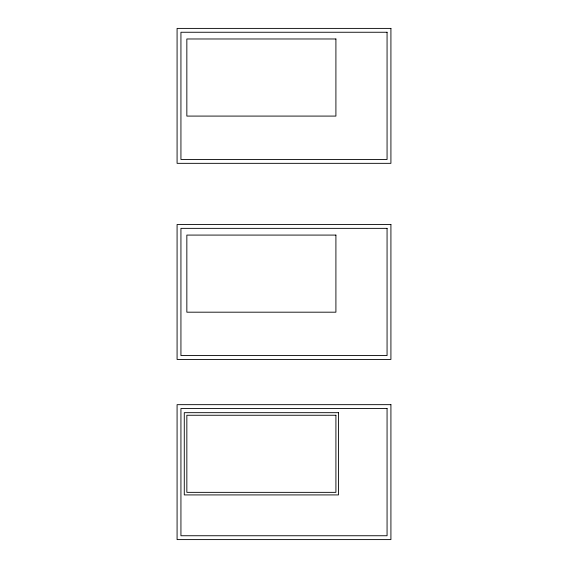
<?xml version="1.0" encoding="UTF-8"?>
<svg xmlns="http://www.w3.org/2000/svg" width="568" height="568" viewBox="0 0 568 568"><rect width="100%" height="100%" fill="white"/><g stroke="black" fill="none" stroke-linecap="round" stroke-linejoin="round"><path stroke-width="0.85" d="M390.919 28.4L177.081 28.4L177.081 163.335L390.919 163.335L390.919 28.4M387.064 32.255L180.936 32.255L180.936 159.48L387.064 159.48L387.064 32.255M335.908 38.979L186.844 38.979L186.844 116.085L335.908 116.085L335.908 38.979M390.919 224.502L177.081 224.502L177.081 359.43L390.919 359.43L390.919 224.502M387.064 228.357L180.936 228.357L180.936 355.575L387.064 355.575L387.064 228.357M335.908 235.081L186.844 235.081L186.844 312.187L335.908 312.187L335.908 235.081M390.919 404.665L177.081 404.665L177.081 539.6L390.919 539.6L390.919 404.665M387.064 408.52L180.936 408.52L180.936 535.745L387.064 535.745L387.064 408.52M338.478 412.68L184.273 412.68L184.273 494.92L338.478 494.92L338.478 412.68M335.908 415.251L186.844 415.251L186.844 492.35L335.908 492.35L335.908 415.251"/></g></svg>
